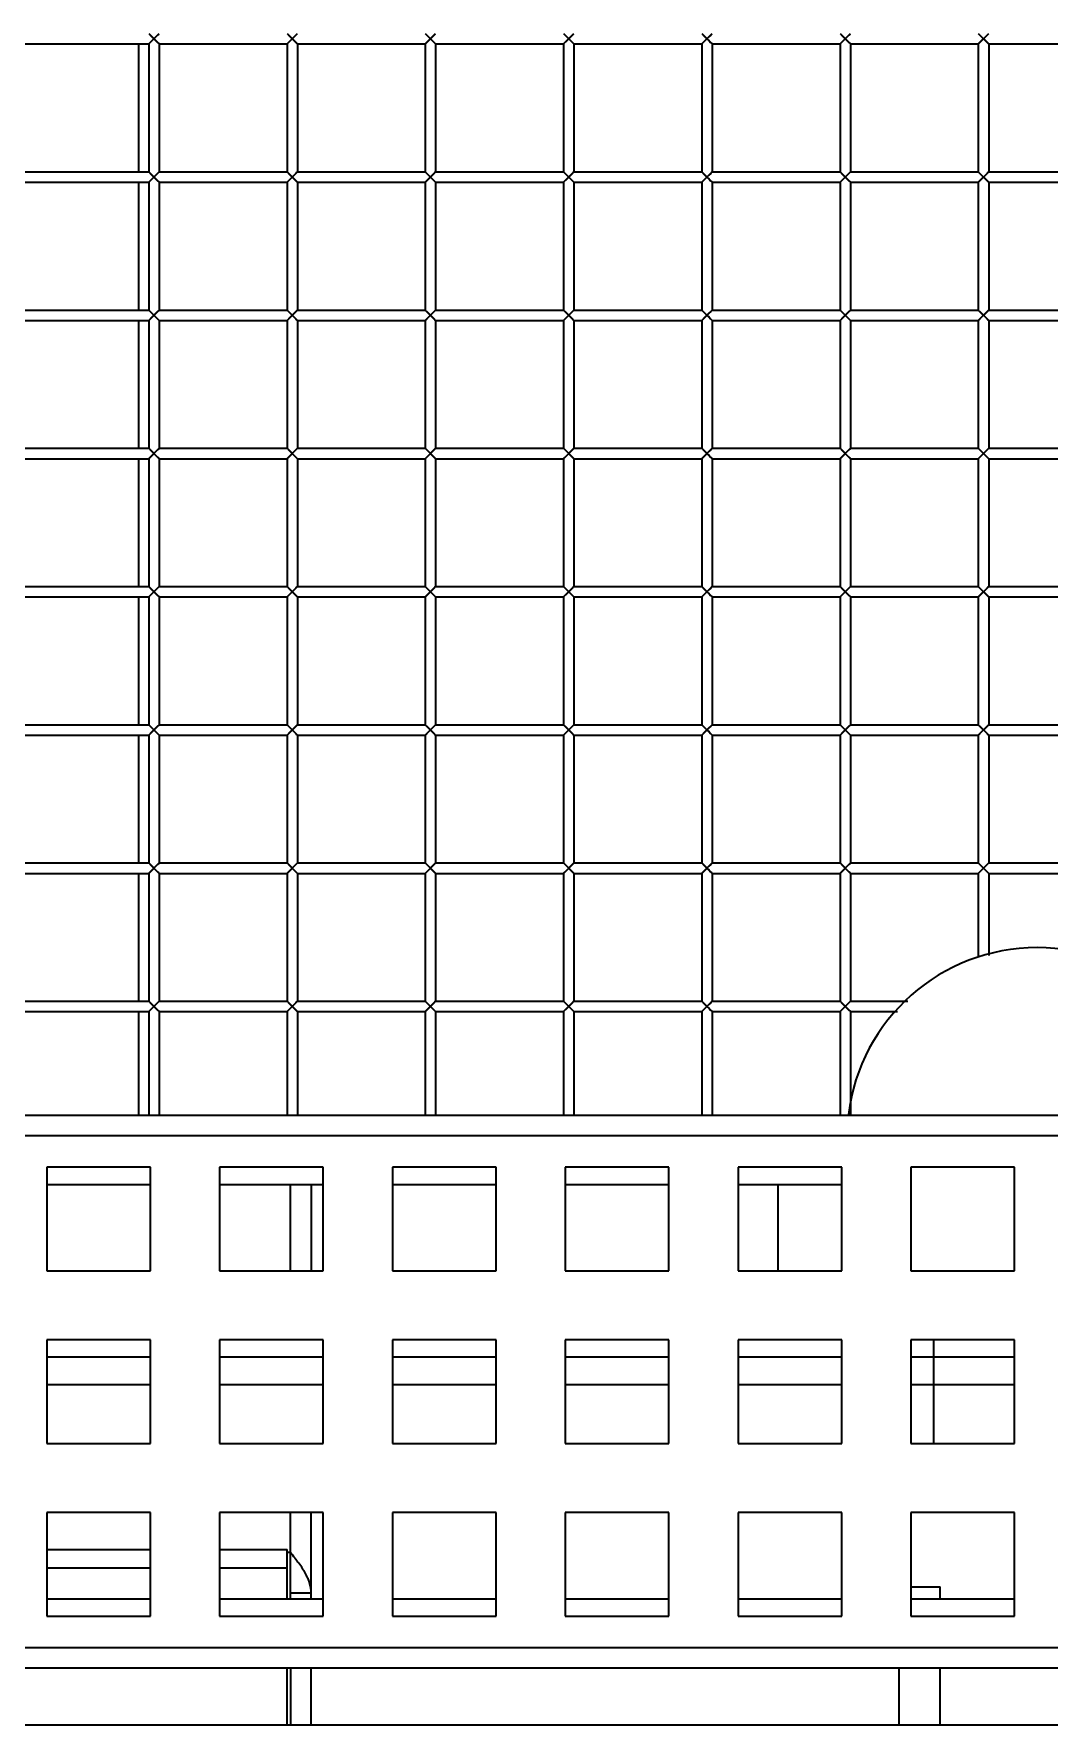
# Model space of a CAD drawing. Header units: millimetres. Extents: x 32496 to 166256, y 3504 to 23939.
# Drawn here: x 45872.4 to 46166.1, y 15283.3 to 15772.8 of the extents above; entities that cross this region are included whole.
import ezdxf

# ---------------------------------------------------------------- set-up
doc = ezdxf.new("R2010")
doc.units = ezdxf.units.MM
doc.layers.get('0').update_dxf_attribs({"lineweight": 35})

msp = doc.modelspace()

# ---------------------------------------------------------------- linework, layer by layer
at = {"linetype": 'Continuous'}
for p, q in [((45868.64, 15769.849), (45905.64, 15769.849)), ((45902.64, 15769.849), (45902.64, 15732.849)), ((45905.64, 15772.849), (45908.64, 15769.849)), ((45905.64, 15769.849), (45908.64, 15772.849)), ((45905.64, 15769.849), (45905.64, 15732.849)), ((45905.756, 15769.965), (45906.55, 15770.759)), ((45906.55, 15770.759), (45907.14, 15771.349)), ((45908.64, 15769.849), (45945.64, 15769.849)), ((45908.64, 15769.849), (45908.64, 15732.849)), ((45945.64, 15772.849), (45948.64, 15769.849)), ((45945.64, 15769.849), (45948.64, 15772.849)), ((45945.64, 15769.849), (45945.64, 15732.849)), ((45945.756, 15769.965), (45946.55, 15770.759)), ((45946.55, 15770.759), (45947.14, 15771.349)), ((45948.64, 15769.849), (45985.64, 15769.849)), ((45948.64, 15769.849), (45948.64, 15732.849)), ((45985.64, 15772.849), (45988.64, 15769.849)), ((45985.64, 15769.849), (45988.64, 15772.849)), ((45985.64, 15769.849), (45985.64, 15732.849)), ((45985.756, 15769.965), (45986.55, 15770.759)), ((45986.55, 15770.759), (45987.14, 15771.349)), ((45988.64, 15769.849), (46025.64, 15769.849)), ((45988.64, 15769.849), (45988.64, 15732.849)), ((46025.64, 15772.849), (46028.64, 15769.849)), ((46025.64, 15769.849), (46028.64, 15772.849)), ((46025.64, 15769.849), (46025.64, 15732.849)), ((46025.756, 15769.965), (46026.55, 15770.759)), ((46026.55, 15770.759), (46027.14, 15771.349)), ((46028.64, 15769.849), (46065.64, 15769.849)), ((46028.64, 15769.849), (46028.64, 15732.849)), ((46065.64, 15772.849), (46068.64, 15769.849)), ((46065.64, 15769.849), (46068.64, 15772.849)), ((46065.64, 15769.849), (46065.64, 15732.849)), ((46065.756, 15769.965), (46066.55, 15770.759)), ((46066.55, 15770.759), (46067.14, 15771.349)), ((46068.64, 15769.849), (46105.64, 15769.849)), ((46068.64, 15769.849), (46068.64, 15732.849)), ((46105.64, 15772.849), (46108.64, 15769.849)), ((46105.64, 15769.849), (46108.64, 15772.849)), ((46105.64, 15769.849), (46105.64, 15732.849)), ((46105.756, 15769.965), (46106.55, 15770.759)), ((46106.55, 15770.759), (46107.14, 15771.349)), ((46108.64, 15769.849), (46145.64, 15769.849)), ((46108.64, 15769.849), (46108.64, 15732.849)), ((46145.64, 15772.849), (46148.64, 15769.849)), ((46145.64, 15769.849), (46148.64, 15772.849)), ((46145.64, 15769.849), (46145.64, 15732.849)), ((46145.756, 15769.965), (46146.55, 15770.759)), ((46146.55, 15770.759), (46147.14, 15771.349)), ((46148.64, 15769.849), (46185.64, 15769.849)), ((46148.64, 15769.849), (46148.64, 15732.849)), ((45868.64, 15732.849), (45905.64, 15732.849)), ((45905.64, 15732.849), (45908.64, 15729.849)), ((45905.64, 15729.849), (45908.64, 15732.849)), ((45905.756, 15729.965), (45906.55, 15730.759)), ((45906.55, 15730.759), (45907.14, 15731.349)), ((45908.64, 15732.849), (45945.64, 15732.849)), ((45945.64, 15732.849), (45948.64, 15729.849)), ((45945.64, 15729.849), (45948.64, 15732.849)), ((45945.756, 15729.965), (45946.55, 15730.759)), ((45946.55, 15730.759), (45947.14, 15731.349)), ((45948.64, 15732.849), (45985.64, 15732.849)), ((45985.64, 15732.849), (45988.64, 15729.849)), ((45985.64, 15729.849), (45988.64, 15732.849)), ((45985.756, 15729.965), (45986.55, 15730.759)), ((45986.55, 15730.759), (45987.14, 15731.349)), ((45988.64, 15732.849), (46025.64, 15732.849)), ((46025.64, 15732.849), (46028.64, 15729.849)), ((46025.64, 15729.849), (46028.64, 15732.849)), ((46025.756, 15729.965), (46026.55, 15730.759)), ((46026.55, 15730.759), (46027.14, 15731.349)), ((46028.64, 15732.849), (46065.64, 15732.849)), ((46065.64, 15732.849), (46068.64, 15729.849)), ((46065.64, 15729.849), (46068.64, 15732.849)), ((46065.756, 15729.965), (46066.55, 15730.759)), ((46066.55, 15730.759), (46067.14, 15731.349)), ((46068.64, 15732.849), (46105.64, 15732.849)), ((46105.64, 15732.849), (46108.64, 15729.849)), ((46105.64, 15729.849), (46108.64, 15732.849)), ((46105.756, 15729.965), (46106.55, 15730.759)), ((46106.55, 15730.759), (46107.14, 15731.349)), ((46108.64, 15732.849), (46145.64, 15732.849)), ((46145.64, 15732.849), (46148.64, 15729.849)), ((46145.64, 15729.849), (46148.64, 15732.849)), ((46145.756, 15729.965), (46146.55, 15730.759)), ((46146.55, 15730.759), (46147.14, 15731.349)), ((46148.64, 15732.849), (46185.64, 15732.849)), ((45868.64, 15729.849), (45905.64, 15729.849)), ((45902.64, 15729.849), (45902.64, 15692.849)), ((45905.64, 15729.849), (45905.64, 15692.849)), ((45908.64, 15729.849), (45945.64, 15729.849)), ((45908.64, 15729.849), (45908.64, 15692.849)), ((45945.64, 15729.849), (45945.64, 15692.849)), ((45948.64, 15729.849), (45985.64, 15729.849)), ((45948.64, 15729.849), (45948.64, 15692.849)), ((45985.64, 15729.849), (45985.64, 15692.849)), ((45988.64, 15729.849), (46025.64, 15729.849)), ((45988.64, 15729.849), (45988.64, 15692.849)), ((46025.64, 15729.849), (46025.64, 15692.849)), ((46028.64, 15729.849), (46065.64, 15729.849)), ((46028.64, 15729.849), (46028.64, 15692.849)), ((46065.64, 15729.849), (46065.64, 15692.849)), ((46068.64, 15729.849), (46105.64, 15729.849)), ((46068.64, 15729.849), (46068.64, 15692.849)), ((46105.64, 15729.849), (46105.64, 15692.849)), ((46108.64, 15729.849), (46145.64, 15729.849)), ((46108.64, 15729.849), (46108.64, 15692.849)), ((46145.64, 15729.849), (46145.64, 15692.849)), ((46148.64, 15729.849), (46185.64, 15729.849)), ((46148.64, 15729.849), (46148.64, 15692.849)), ((45868.64, 15692.849), (45905.64, 15692.849)), ((45905.64, 15692.849), (45908.64, 15689.849)), ((45905.64, 15689.849), (45908.64, 15692.849)), ((45908.64, 15692.849), (45945.64, 15692.849)), ((45945.64, 15692.849), (45948.64, 15689.849)), ((45945.64, 15689.849), (45948.64, 15692.849)), ((45948.64, 15692.849), (45985.64, 15692.849)), ((45985.64, 15692.849), (45988.64, 15689.849)), ((45985.64, 15689.849), (45988.64, 15692.849)), ((45988.64, 15692.849), (46025.64, 15692.849)), ((46025.64, 15692.849), (46028.64, 15689.849)), ((46025.64, 15689.849), (46028.64, 15692.849)), ((46028.64, 15692.849), (46065.64, 15692.849)), ((46065.64, 15692.849), (46068.64, 15689.849)), ((46065.64, 15689.849), (46068.64, 15692.849)), ((46068.64, 15692.849), (46105.64, 15692.849)), ((46105.64, 15692.849), (46108.64, 15689.849)), ((46105.64, 15689.849), (46108.64, 15692.849)), ((46108.64, 15692.849), (46145.64, 15692.849)), ((46145.64, 15692.849), (46148.64, 15689.849)), ((46145.64, 15689.849), (46148.64, 15692.849)), ((46148.64, 15692.849), (46185.64, 15692.849)), ((45868.64, 15689.849), (45905.64, 15689.849)), ((45902.64, 15689.849), (45902.64, 15652.849)), ((45905.64, 15689.849), (45905.64, 15652.849)), ((45905.756, 15689.965), (45906.55, 15690.759)), ((45906.55, 15690.759), (45907.14, 15691.349)), ((45908.64, 15689.849), (45945.64, 15689.849)), ((45908.64, 15689.849), (45908.64, 15652.849)), ((45945.64, 15689.849), (45945.64, 15652.849)), ((45945.756, 15689.965), (45946.55, 15690.759)), ((45946.55, 15690.759), (45947.14, 15691.349)), ((45948.64, 15689.849), (45985.64, 15689.849)), ((45948.64, 15689.849), (45948.64, 15652.849)), ((45985.64, 15689.849), (45985.64, 15652.849)), ((45985.756, 15689.965), (45986.55, 15690.759)), ((45986.55, 15690.759), (45987.14, 15691.349)), ((45988.64, 15689.849), (46025.64, 15689.849)), ((45988.64, 15689.849), (45988.64, 15652.849)), ((46025.64, 15689.849), (46025.64, 15652.849)), ((46025.756, 15689.965), (46026.55, 15690.759)), ((46026.55, 15690.759), (46027.14, 15691.349)), ((46028.64, 15689.849), (46065.64, 15689.849)), ((46028.64, 15689.849), (46028.64, 15652.849)), ((46065.64, 15689.849), (46065.64, 15652.849)), ((46065.756, 15689.965), (46066.55, 15690.759)), ((46066.55, 15690.759), (46067.14, 15691.349)), ((46068.64, 15689.849), (46105.64, 15689.849)), ((46068.64, 15689.849), (46068.64, 15652.849)), ((46105.64, 15689.849), (46105.64, 15652.849)), ((46105.756, 15689.965), (46106.55, 15690.759)), ((46106.55, 15690.759), (46107.14, 15691.349)), ((46108.64, 15689.849), (46145.64, 15689.849)), ((46108.64, 15689.849), (46108.64, 15652.849)), ((46145.64, 15689.849), (46145.64, 15652.849)), ((46145.756, 15689.965), (46146.55, 15690.759)), ((46146.55, 15690.759), (46147.14, 15691.349)), ((46148.64, 15689.849), (46185.64, 15689.849)), ((46148.64, 15689.849), (46148.64, 15652.849)), ((45868.64, 15652.849), (45905.64, 15652.849)), ((45905.64, 15652.849), (45908.64, 15649.849)), ((45905.64, 15649.849), (45908.64, 15652.849)), ((45908.64, 15652.849), (45945.64, 15652.849)), ((45945.64, 15652.849), (45948.64, 15649.849)), ((45945.64, 15649.849), (45948.64, 15652.849)), ((45948.64, 15652.849), (45985.64, 15652.849)), ((45985.64, 15652.849), (45988.64, 15649.849)), ((45985.64, 15649.849), (45988.64, 15652.849)), ((45988.64, 15652.849), (46025.64, 15652.849)), ((46025.64, 15652.849), (46028.64, 15649.849)), ((46025.64, 15649.849), (46028.64, 15652.849)), ((46028.64, 15652.849), (46065.64, 15652.849)), ((46065.64, 15652.849), (46068.64, 15649.849)), ((46065.64, 15649.849), (46068.64, 15652.849)), ((46068.64, 15652.849), (46105.64, 15652.849)), ((46105.64, 15652.849), (46108.64, 15649.849)), ((46105.64, 15649.849), (46108.64, 15652.849)), ((46108.64, 15652.849), (46145.64, 15652.849)), ((46145.64, 15652.849), (46148.64, 15649.849)), ((46145.64, 15649.849), (46148.64, 15652.849)), ((46148.64, 15652.849), (46185.64, 15652.849)), ((45868.64, 15649.849), (45905.64, 15649.849)), ((45902.64, 15649.849), (45902.64, 15612.849)), ((45905.64, 15649.849), (45905.64, 15612.849)), ((45905.756, 15649.965), (45906.55, 15650.759)), ((45906.55, 15650.759), (45907.14, 15651.349)), ((45908.64, 15649.849), (45945.64, 15649.849)), ((45908.64, 15649.849), (45908.64, 15612.849)), ((45945.64, 15649.849), (45945.64, 15612.849)), ((45945.756, 15649.965), (45946.55, 15650.759)), ((45946.55, 15650.759), (45947.14, 15651.349)), ((45948.64, 15649.849), (45985.64, 15649.849)), ((45948.64, 15649.849), (45948.64, 15612.849)), ((45985.64, 15649.849), (45985.64, 15612.849)), ((45985.756, 15649.965), (45986.55, 15650.759)), ((45986.55, 15650.759), (45987.14, 15651.349)), ((45988.64, 15649.849), (46025.64, 15649.849)), ((45988.64, 15649.849), (45988.64, 15612.849)), ((46025.64, 15649.849), (46025.64, 15612.849)), ((46025.756, 15649.965), (46026.55, 15650.759)), ((46026.55, 15650.759), (46027.14, 15651.349)), ((46028.64, 15649.849), (46065.64, 15649.849)), ((46028.64, 15649.849), (46028.64, 15612.849)), ((46065.64, 15649.849), (46065.64, 15612.849)), ((46065.756, 15649.965), (46066.55, 15650.759)), ((46066.55, 15650.759), (46067.14, 15651.349)), ((46068.64, 15649.849), (46105.64, 15649.849)), ((46068.64, 15649.849), (46068.64, 15612.849)), ((46105.64, 15649.849), (46105.64, 15612.849)), ((46105.756, 15649.965), (46106.55, 15650.759)), ((46106.55, 15650.759), (46107.14, 15651.349)), ((46108.64, 15649.849), (46145.64, 15649.849)), ((46108.64, 15649.849), (46108.64, 15612.849)), ((46145.64, 15649.849), (46145.64, 15612.849)), ((46145.756, 15649.965), (46146.55, 15650.759)), ((46146.55, 15650.759), (46147.14, 15651.349)), ((46148.64, 15649.849), (46185.64, 15649.849)), ((46148.64, 15649.849), (46148.64, 15612.849)), ((45868.64, 15612.849), (45905.64, 15612.849)), ((45868.64, 15609.849), (45905.64, 15609.849)), ((45902.64, 15609.849), (45902.64, 15572.849)), ((45905.64, 15612.849), (45908.64, 15609.849)), ((45905.64, 15609.849), (45908.64, 15612.849)), ((45905.64, 15609.849), (45905.64, 15572.849)), ((45905.756, 15609.965), (45906.55, 15610.759)), ((45906.55, 15610.759), (45907.14, 15611.349)), ((45908.64, 15612.849), (45945.64, 15612.849)), ((45908.64, 15609.849), (45945.64, 15609.849)), ((45908.64, 15609.849), (45908.64, 15572.849)), ((45945.64, 15612.849), (45948.64, 15609.849)), ((45945.64, 15609.849), (45948.64, 15612.849)), ((45945.64, 15609.849), (45945.64, 15572.849)), ((45945.756, 15609.965), (45946.55, 15610.759)), ((45946.55, 15610.759), (45947.14, 15611.349)), ((45948.64, 15612.849), (45985.64, 15612.849)), ((45948.64, 15609.849), (45985.64, 15609.849)), ((45948.64, 15609.849), (45948.64, 15572.849)), ((45985.64, 15612.849), (45988.64, 15609.849)), ((45985.64, 15609.849), (45988.64, 15612.849)), ((45985.64, 15609.849), (45985.64, 15572.849)), ((45985.756, 15609.965), (45986.55, 15610.759)), ((45986.55, 15610.759), (45987.14, 15611.349)), ((45988.64, 15612.849), (46025.64, 15612.849)), ((45988.64, 15609.849), (46025.64, 15609.849)), ((45988.64, 15609.849), (45988.64, 15572.849)), ((46025.64, 15612.849), (46028.64, 15609.849)), ((46025.64, 15609.849), (46028.64, 15612.849)), ((46025.64, 15609.849), (46025.64, 15572.849)), ((46025.756, 15609.965), (46026.55, 15610.759)), ((46026.55, 15610.759), (46027.14, 15611.349)), ((46028.64, 15612.849), (46065.64, 15612.849)), ((46028.64, 15609.849), (46065.64, 15609.849)), ((46028.64, 15609.849), (46028.64, 15572.849)), ((46065.64, 15612.849), (46068.64, 15609.849)), ((46065.64, 15609.849), (46068.64, 15612.849)), ((46065.64, 15609.849), (46065.64, 15572.849)), ((46065.756, 15609.965), (46066.55, 15610.759)), ((46066.55, 15610.759), (46067.14, 15611.349)), ((46068.64, 15612.849), (46105.64, 15612.849)), ((46068.64, 15609.849), (46105.64, 15609.849)), ((46068.64, 15609.849), (46068.64, 15572.849)), ((46105.64, 15612.849), (46108.64, 15609.849)), ((46105.64, 15609.849), (46108.64, 15612.849)), ((46105.64, 15609.849), (46105.64, 15572.849)), ((46105.756, 15609.965), (46106.55, 15610.759)), ((46106.55, 15610.759), (46107.14, 15611.349)), ((46108.64, 15612.849), (46145.64, 15612.849)), ((46108.64, 15609.849), (46145.64, 15609.849)), ((46108.64, 15609.849), (46108.64, 15572.849)), ((46145.64, 15612.849), (46148.64, 15609.849)), ((46145.64, 15609.849), (46148.64, 15612.849)), ((46145.64, 15609.849), (46145.64, 15572.849)), ((46145.756, 15609.965), (46146.55, 15610.759)), ((46146.55, 15610.759), (46147.14, 15611.349)), ((46148.64, 15612.849), (46185.64, 15612.849)), ((46148.64, 15609.849), (46185.64, 15609.849)), ((46148.64, 15609.849), (46148.64, 15572.849)), ((45868.64, 15572.849), (45905.64, 15572.849)), ((45868.64, 15569.849), (45905.64, 15569.849)), ((45902.64, 15569.849), (45902.64, 15532.849)), ((45905.64, 15572.849), (45908.64, 15569.849)), ((45905.64, 15569.849), (45908.64, 15572.849)), ((45905.64, 15569.849), (45905.64, 15532.849)), ((45905.756, 15569.965), (45906.55, 15570.759)), ((45906.55, 15570.759), (45907.14, 15571.349)), ((45908.64, 15572.849), (45945.64, 15572.849)), ((45908.64, 15569.849), (45945.64, 15569.849)), ((45908.64, 15569.849), (45908.64, 15532.849)), ((45945.64, 15572.849), (45948.64, 15569.849)), ((45945.64, 15569.849), (45948.64, 15572.849)), ((45945.64, 15569.849), (45945.64, 15532.849)), ((45945.756, 15569.965), (45946.55, 15570.759)), ((45946.55, 15570.759), (45947.14, 15571.349)), ((45948.64, 15572.849), (45985.64, 15572.849)), ((45948.64, 15569.849), (45985.64, 15569.849)), ((45948.64, 15569.849), (45948.64, 15532.849)), ((45985.64, 15572.849), (45988.64, 15569.849)), ((45985.64, 15569.849), (45988.64, 15572.849)), ((45985.64, 15569.849), (45985.64, 15532.849)), ((45985.756, 15569.965), (45986.55, 15570.759)), ((45986.55, 15570.759), (45987.14, 15571.349)), ((45988.64, 15572.849), (46025.64, 15572.849)), ((45988.64, 15569.849), (46025.64, 15569.849)), ((45988.64, 15569.849), (45988.64, 15532.849)), ((46025.64, 15572.849), (46028.64, 15569.849)), ((46025.64, 15569.849), (46028.64, 15572.849)), ((46025.64, 15569.849), (46025.64, 15532.849)), ((46025.756, 15569.965), (46026.55, 15570.759)), ((46026.55, 15570.759), (46027.14, 15571.349)), ((46028.64, 15572.849), (46065.64, 15572.849)), ((46028.64, 15569.849), (46065.64, 15569.849)), ((46028.64, 15569.849), (46028.64, 15532.849)), ((46065.64, 15572.849), (46068.64, 15569.849)), ((46065.64, 15569.849), (46068.64, 15572.849)), ((46065.64, 15569.849), (46065.64, 15532.849)), ((46065.756, 15569.965), (46066.55, 15570.759)), ((46066.55, 15570.759), (46067.14, 15571.349)), ((46068.64, 15572.849), (46105.64, 15572.849)), ((46068.64, 15569.849), (46105.64, 15569.849)), ((46068.64, 15569.849), (46068.64, 15532.849)), ((46105.64, 15572.849), (46108.64, 15569.849)), ((46105.64, 15569.849), (46108.64, 15572.849)), ((46105.64, 15569.849), (46105.64, 15532.849)), ((46105.756, 15569.965), (46106.55, 15570.759)), ((46106.55, 15570.759), (46107.14, 15571.349)), ((46108.64, 15572.849), (46145.64, 15572.849)), ((46108.64, 15569.849), (46145.64, 15569.849)), ((46108.64, 15569.849), (46108.64, 15532.849)), ((46145.64, 15572.849), (46148.64, 15569.849)), ((46145.64, 15569.849), (46148.64, 15572.849)), ((46145.64, 15569.849), (46145.64, 15532.849)), ((46145.756, 15569.965), (46146.55, 15570.759)), ((46146.55, 15570.759), (46147.14, 15571.349)), ((46148.64, 15572.849), (46185.64, 15572.849)), ((46148.64, 15569.849), (46185.64, 15569.849)), ((46148.64, 15569.849), (46148.64, 15532.849)), ((45868.64, 15532.849), (45905.64, 15532.849)), ((45905.64, 15532.849), (45908.64, 15529.849)), ((45905.64, 15529.849), (45908.64, 15532.849)), ((45905.756, 15529.965), (45906.55, 15530.759)), ((45906.55, 15530.759), (45907.14, 15531.349)), ((45908.64, 15532.849), (45945.64, 15532.849)), ((45945.64, 15532.849), (45948.64, 15529.849)), ((45945.64, 15529.849), (45948.64, 15532.849)), ((45945.756, 15529.965), (45946.55, 15530.759)), ((45946.55, 15530.759), (45947.14, 15531.349)), ((45948.64, 15532.849), (45985.64, 15532.849)), ((45985.64, 15532.849), (45988.64, 15529.849)), ((45985.64, 15529.849), (45988.64, 15532.849)), ((45985.756, 15529.965), (45986.55, 15530.759)), ((45986.55, 15530.759), (45987.14, 15531.349)), ((45988.64, 15532.849), (46025.64, 15532.849)), ((46025.64, 15532.849), (46028.64, 15529.849)), ((46025.64, 15529.849), (46028.64, 15532.849)), ((46025.756, 15529.965), (46026.55, 15530.759)), ((46026.55, 15530.759), (46027.14, 15531.349)), ((46028.64, 15532.849), (46065.64, 15532.849)), ((46065.64, 15532.849), (46068.64, 15529.849)), ((46065.64, 15529.849), (46068.64, 15532.849)), ((46065.756, 15529.965), (46066.55, 15530.759)), ((46066.55, 15530.759), (46067.14, 15531.349)), ((46068.64, 15532.849), (46105.64, 15532.849)), ((46105.64, 15532.849), (46108.64, 15529.849)), ((46105.64, 15529.849), (46108.64, 15532.849)), ((46105.756, 15529.965), (46106.55, 15530.759)), ((46106.55, 15530.759), (46107.14, 15531.349)), ((46108.64, 15532.849), (46145.64, 15532.849)), ((46145.64, 15532.849), (46148.64, 15529.849)), ((46145.64, 15529.849), (46148.64, 15532.849)), ((46145.756, 15529.965), (46146.55, 15530.759)), ((46146.55, 15530.759), (46147.14, 15531.349)), ((46148.64, 15532.849), (46185.64, 15532.849)), ((45868.64, 15529.849), (45905.64, 15529.849)), ((45902.64, 15529.849), (45902.64, 15492.849)), ((45905.64, 15529.849), (45905.64, 15492.849)), ((45908.64, 15529.849), (45945.64, 15529.849)), ((45908.64, 15529.849), (45908.64, 15492.849)), ((45945.64, 15529.849), (45945.64, 15492.849)), ((45948.64, 15529.849), (45985.64, 15529.849)), ((45948.64, 15529.849), (45948.64, 15492.849)), ((45985.64, 15529.849), (45985.64, 15492.849)), ((45988.64, 15529.849), (46025.64, 15529.849)), ((45988.64, 15529.849), (45988.64, 15492.849)), ((46025.64, 15529.849), (46025.64, 15492.849)), ((46028.64, 15529.849), (46065.64, 15529.849)), ((46028.64, 15529.849), (46028.64, 15492.849)), ((46065.64, 15529.849), (46065.64, 15492.849)), ((46068.64, 15529.849), (46105.64, 15529.849)), ((46068.64, 15529.849), (46068.64, 15492.849)), ((46105.64, 15529.849), (46105.64, 15492.849)), ((46108.64, 15529.849), (46145.64, 15529.849)), ((46108.64, 15529.849), (46108.64, 15492.849)), ((46145.64, 15529.849), (46145.64, 15505.599)), ((46148.64, 15529.849), (46185.64, 15529.849)), ((46148.64, 15529.849), (46148.64, 15506.095)), ((45868.64, 15492.849), (45905.64, 15492.849)), ((45905.64, 15492.849), (45908.64, 15489.849)), ((45905.64, 15489.849), (45908.64, 15492.849)), ((45906.55, 15490.759), (45907.14, 15491.349)), ((45908.64, 15492.849), (45945.64, 15492.849)), ((45945.64, 15492.849), (45948.64, 15489.849)), ((45945.64, 15489.849), (45948.64, 15492.849)), ((45946.55, 15490.759), (45947.14, 15491.349)), ((45948.64, 15492.849), (45985.64, 15492.849)), ((45985.64, 15492.849), (45988.64, 15489.849)), ((45985.64, 15489.849), (45988.64, 15492.849)), ((45986.55, 15490.759), (45987.14, 15491.349)), ((45988.64, 15492.849), (46025.64, 15492.849)), ((46025.64, 15492.849), (46028.64, 15489.849)), ((46025.64, 15489.849), (46028.64, 15492.849)), ((46026.55, 15490.759), (46027.14, 15491.349)), ((46028.64, 15492.849), (46065.64, 15492.849)), ((46065.64, 15492.849), (46068.64, 15489.849)), ((46065.64, 15489.849), (46068.64, 15492.849)), ((46066.55, 15490.759), (46067.14, 15491.349)), ((46068.64, 15492.849), (46105.64, 15492.849)), ((46105.64, 15492.849), (46108.64, 15489.849)), ((46105.64, 15489.849), (46108.64, 15492.849)), ((46106.55, 15490.759), (46107.14, 15491.349)), ((46108.64, 15492.849), (46125.286, 15492.849)), ((45868.64, 15489.849), (45905.64, 15489.849)), ((45902.64, 15489.849), (45902.64, 15459.849)), ((45905.64, 15489.849), (45905.64, 15459.849)), ((45905.756, 15489.965), (45906.55, 15490.759)), ((45908.64, 15489.849), (45945.64, 15489.849)), ((45908.64, 15489.849), (45908.64, 15459.849)), ((45945.64, 15489.849), (45945.64, 15459.849)), ((45945.756, 15489.965), (45946.55, 15490.759)), ((45948.64, 15489.849), (45985.64, 15489.849)), ((45948.64, 15489.849), (45948.64, 15459.849)), ((45985.64, 15489.849), (45985.64, 15459.849)), ((45985.756, 15489.965), (45986.55, 15490.759)), ((45988.64, 15489.849), (46025.64, 15489.849)), ((45988.64, 15489.849), (45988.64, 15459.849)), ((46025.64, 15489.849), (46025.64, 15459.849)), ((46025.756, 15489.965), (46026.55, 15490.759)), ((46028.64, 15489.849), (46065.64, 15489.849)), ((46028.64, 15489.849), (46028.64, 15459.849)), ((46065.64, 15489.849), (46065.64, 15459.849)), ((46065.756, 15489.965), (46066.55, 15490.759)), ((46068.64, 15489.849), (46105.64, 15489.849)), ((46068.64, 15489.849), (46068.64, 15459.849)), ((46105.64, 15489.849), (46105.64, 15459.849)), ((46105.756, 15489.965), (46106.55, 15490.759)), ((46108.64, 15489.849), (46122.291, 15489.849)), ((46108.64, 15489.849), (46108.64, 15459.849)), ((45744.64, 15459.849), (46370.64, 15459.849)), ((46370.64, 15453.849), (45744.64, 15453.849)), ((45906.14, 15444.849), (45876.14, 15444.849)), ((45876.14, 15444.849), (45876.14, 15414.849)), ((45906.14, 15414.849), (45906.14, 15444.849)), ((45956.14, 15444.849), (45926.14, 15444.849)), ((45926.14, 15444.849), (45926.14, 15414.849)), ((45956.14, 15414.849), (45956.14, 15444.849)), ((46006.14, 15444.849), (45976.14, 15444.849)), ((45976.14, 15444.849), (45976.14, 15414.849)), ((46006.14, 15414.849), (46006.14, 15444.849)), ((46056.14, 15444.849), (46026.14, 15444.849)), ((46026.14, 15444.849), (46026.14, 15414.849)), ((46056.14, 15414.849), (46056.14, 15444.849)), ((46106.14, 15444.849), (46076.14, 15444.849)), ((46076.14, 15444.849), (46076.14, 15414.849)), ((46106.14, 15414.849), (46106.14, 15444.849)), ((46156.14, 15444.849), (46126.14, 15444.849)), ((46126.14, 15444.849), (46126.14, 15414.849)), ((46156.14, 15414.849), (46156.14, 15444.849)), ((45876.14, 15439.849), (45906.14, 15439.849)), ((45926.14, 15439.849), (45956.14, 15439.849)), ((45946.64, 15414.849), (45946.64, 15439.849)), ((45952.64, 15439.849), (45952.64, 15414.849)), ((45976.14, 15439.849), (46006.14, 15439.849)), ((46026.14, 15439.849), (46056.14, 15439.849)), ((46076.14, 15439.849), (46106.14, 15439.849)), ((46087.64, 15439.849), (46087.64, 15414.849)), ((45876.14, 15414.849), (45906.14, 15414.849)), ((45926.14, 15414.849), (45956.14, 15414.849)), ((45976.14, 15414.849), (46006.14, 15414.849)), ((46026.14, 15414.849), (46056.14, 15414.849)), ((46076.14, 15414.849), (46106.14, 15414.849)), ((46126.14, 15414.849), (46156.14, 15414.849)), ((45906.14, 15394.849), (45876.14, 15394.849)), ((45876.14, 15394.849), (45876.14, 15364.849)), ((45906.14, 15364.849), (45906.14, 15394.849)), ((45956.14, 15394.849), (45926.14, 15394.849)), ((45926.14, 15394.849), (45926.14, 15364.849)), ((45956.14, 15364.849), (45956.14, 15394.849)), ((46006.14, 15394.849), (45976.14, 15394.849)), ((45976.14, 15394.849), (45976.14, 15364.849)), ((46006.14, 15364.849), (46006.14, 15394.849)), ((46056.14, 15394.849), (46026.14, 15394.849)), ((46026.14, 15394.849), (46026.14, 15364.849)), ((46056.14, 15364.849), (46056.14, 15394.849)), ((46106.14, 15394.849), (46076.14, 15394.849)), ((46076.14, 15394.849), (46076.14, 15364.849)), ((46106.14, 15364.849), (46106.14, 15394.849)), ((46156.14, 15394.849), (46126.14, 15394.849)), ((46126.14, 15394.849), (46126.14, 15364.849)), ((46132.64, 15394.849), (46132.64, 15364.849)), ((46156.14, 15364.849), (46156.14, 15394.849)), ((45906.14, 15389.849), (45876.14, 15389.849)), ((45956.14, 15389.849), (45926.14, 15389.849)), ((46006.14, 15389.849), (45976.14, 15389.849)), ((46056.14, 15389.849), (46026.14, 15389.849)), ((46106.14, 15389.849), (46076.14, 15389.849)), ((46156.14, 15389.849), (46126.14, 15389.849)), ((45906.14, 15381.849), (45876.14, 15381.849)), ((45956.14, 15381.849), (45926.14, 15381.849)), ((46006.14, 15381.849), (45976.14, 15381.849)), ((46056.14, 15381.849), (46026.14, 15381.849)), ((46106.14, 15381.849), (46076.14, 15381.849)), ((46156.14, 15381.849), (46126.14, 15381.849)), ((45876.14, 15364.849), (45906.14, 15364.849)), ((45926.14, 15364.849), (45956.14, 15364.849)), ((45976.14, 15364.849), (46006.14, 15364.849)), ((46026.14, 15364.849), (46056.14, 15364.849)), ((46076.14, 15364.849), (46106.14, 15364.849)), ((46126.14, 15364.849), (46156.14, 15364.849)), ((45906.14, 15344.849), (45876.14, 15344.849)), ((45876.14, 15344.849), (45876.14, 15314.849)), ((45906.14, 15314.849), (45906.14, 15344.849)), ((45956.14, 15344.849), (45926.14, 15344.849)), ((45926.14, 15344.849), (45926.14, 15314.849)), ((45946.64, 15333.349), (45946.64, 15344.849)), ((45952.64, 15319.849), (45952.64, 15344.849)), ((45956.14, 15314.849), (45956.14, 15344.849)), ((46006.14, 15344.849), (45976.14, 15344.849)), ((45976.14, 15344.849), (45976.14, 15314.849)), ((46006.14, 15314.849), (46006.14, 15344.849)), ((46056.14, 15344.849), (46026.14, 15344.849)), ((46026.14, 15344.849), (46026.14, 15314.849)), ((46056.14, 15314.849), (46056.14, 15344.849)), ((46106.14, 15344.849), (46076.14, 15344.849)), ((46076.14, 15344.849), (46076.14, 15314.849)), ((46106.14, 15314.849), (46106.14, 15344.849)), ((46156.14, 15344.849), (46126.14, 15344.849)), ((46126.14, 15344.849), (46126.14, 15314.849)), ((46156.14, 15314.849), (46156.14, 15344.849)), ((45876.14, 15334.224), (45906.14, 15334.224)), ((45926.14, 15334.224), (45945.64, 15334.224)), ((45945.64, 15319.849), (45945.64, 15334.224)), ((45946.64, 15333.349), (45945.64, 15333.349)), ((45946.64, 15319.849), (45946.64, 15333.349)), ((45906.14, 15328.786), (45876.14, 15328.786)), ((45945.64, 15328.786), (45926.14, 15328.786)), ((45906.14, 15319.849), (45876.14, 15319.849)), ((45956.14, 15319.849), (45926.14, 15319.849)), ((45952.64, 15321.546), (45946.64, 15321.546)), ((46006.14, 15319.849), (45976.14, 15319.849)), ((46056.14, 15319.849), (46026.14, 15319.849)), ((46106.14, 15319.849), (46076.14, 15319.849)), ((46126.14, 15323.349), (46134.64, 15323.349)), ((46156.14, 15319.849), (46126.14, 15319.849)), ((46134.64, 15319.849), (46134.64, 15323.349)), ((45876.14, 15314.849), (45906.14, 15314.849)), ((45926.14, 15314.849), (45956.14, 15314.849)), ((45976.14, 15314.849), (46006.14, 15314.849)), ((46026.14, 15314.849), (46056.14, 15314.849)), ((46076.14, 15314.849), (46106.14, 15314.849)), ((46126.14, 15314.849), (46156.14, 15314.849)), ((45744.64, 15305.849), (46365.64, 15305.849)), ((46370.64, 15299.849), (45744.64, 15299.849)), ((45945.64, 15283.349), (45945.64, 15299.849)), ((45946.64, 15299.849), (45946.64, 15283.349)), ((45952.64, 15283.349), (45952.64, 15299.849)), ((46122.64, 15299.849), (46122.64, 15283.349)), ((46134.64, 15283.349), (46134.64, 15299.849)), ((46372.445, 15283.349), (45646.64, 15283.349))]:
    msp.add_line(p, q, dxfattribs=at)
for points in [[(45907.14, 15771.349), (45906.553, 15771.936), (45906.077, 15772.411)], [(45908.524, 15772.733), (45908.209, 15772.418), (45907.72, 15771.929), (45907.14, 15771.349)], [(45907.14, 15771.349), (45907.731, 15770.758), (45908.2, 15770.288), (45908.525, 15769.963)], [(45947.14, 15771.349), (45946.553, 15771.936), (45946.077, 15772.411)], [(45948.524, 15772.733), (45948.209, 15772.418), (45947.72, 15771.929), (45947.14, 15771.349)], [(45947.14, 15771.349), (45947.731, 15770.758), (45948.2, 15770.288), (45948.525, 15769.963)], [(45987.14, 15771.349), (45986.553, 15771.936), (45986.077, 15772.411)], [(45988.524, 15772.733), (45988.209, 15772.418), (45987.72, 15771.929), (45987.14, 15771.349)], [(45987.14, 15771.349), (45987.731, 15770.758), (45988.2, 15770.288), (45988.525, 15769.963)], [(46027.14, 15771.349), (46026.553, 15771.936), (46026.077, 15772.411)], [(46028.524, 15772.733), (46028.209, 15772.418), (46027.72, 15771.929), (46027.14, 15771.349)], [(46027.14, 15771.349), (46027.731, 15770.758), (46028.2, 15770.288), (46028.525, 15769.963)], [(46067.14, 15771.349), (46066.553, 15771.936), (46066.077, 15772.411)], [(46068.524, 15772.733), (46068.209, 15772.418), (46067.72, 15771.929), (46067.14, 15771.349)], [(46067.14, 15771.349), (46067.731, 15770.758), (46068.2, 15770.288), (46068.525, 15769.963)], [(46107.14, 15771.349), (46106.553, 15771.936), (46106.077, 15772.411)], [(46108.524, 15772.733), (46108.209, 15772.418), (46107.72, 15771.929), (46107.14, 15771.349)], [(46107.14, 15771.349), (46107.731, 15770.758), (46108.2, 15770.288), (46108.525, 15769.963)], [(46147.14, 15771.349), (46146.553, 15771.936), (46146.077, 15772.411)], [(46148.524, 15772.733), (46148.209, 15772.418), (46147.72, 15771.929), (46147.14, 15771.349)], [(46147.14, 15771.349), (46147.731, 15770.758), (46148.2, 15770.288), (46148.525, 15769.963)], [(45907.14, 15731.349), (45906.553, 15731.936), (45906.077, 15732.411)], [(45908.524, 15732.733), (45908.209, 15732.418), (45907.72, 15731.929), (45907.14, 15731.349)], [(45907.14, 15731.349), (45907.731, 15730.758), (45908.2, 15730.288), (45908.525, 15729.963)], [(45947.14, 15731.349), (45946.553, 15731.936), (45946.077, 15732.411)], [(45948.524, 15732.733), (45948.209, 15732.418), (45947.72, 15731.929), (45947.14, 15731.349)], [(45947.14, 15731.349), (45947.731, 15730.758), (45948.2, 15730.288), (45948.525, 15729.963)], [(45987.14, 15731.349), (45986.553, 15731.936), (45986.077, 15732.411)], [(45988.524, 15732.733), (45988.209, 15732.418), (45987.72, 15731.929), (45987.14, 15731.349)], [(45987.14, 15731.349), (45987.731, 15730.758), (45988.2, 15730.288), (45988.525, 15729.963)], [(46027.14, 15731.349), (46026.553, 15731.936), (46026.077, 15732.411)], [(46028.524, 15732.733), (46028.209, 15732.418), (46027.72, 15731.929), (46027.14, 15731.349)], [(46027.14, 15731.349), (46027.731, 15730.758), (46028.2, 15730.288), (46028.525, 15729.963)], [(46067.14, 15731.349), (46066.553, 15731.936), (46066.077, 15732.411)], [(46068.524, 15732.733), (46068.209, 15732.418), (46067.72, 15731.929), (46067.14, 15731.349)], [(46067.14, 15731.349), (46067.731, 15730.758), (46068.2, 15730.288), (46068.525, 15729.963)], [(46107.14, 15731.349), (46106.553, 15731.936), (46106.077, 15732.411)], [(46108.524, 15732.733), (46108.209, 15732.418), (46107.72, 15731.929), (46107.14, 15731.349)], [(46107.14, 15731.349), (46107.731, 15730.758), (46108.2, 15730.288), (46108.525, 15729.963)], [(46147.14, 15731.349), (46146.553, 15731.936), (46146.077, 15732.411)], [(46148.524, 15732.733), (46148.209, 15732.418), (46147.72, 15731.929), (46147.14, 15731.349)], [(46147.14, 15731.349), (46147.731, 15730.758), (46148.2, 15730.288), (46148.525, 15729.963)], [(45907.14, 15691.349), (45906.553, 15691.936), (45906.077, 15692.411)], [(45908.524, 15692.733), (45908.209, 15692.418), (45907.72, 15691.929), (45907.14, 15691.349)], [(45947.14, 15691.349), (45946.553, 15691.936), (45946.077, 15692.411)], [(45948.524, 15692.733), (45948.209, 15692.418), (45947.72, 15691.929), (45947.14, 15691.349)], [(45987.14, 15691.349), (45986.553, 15691.936), (45986.077, 15692.411)], [(45988.524, 15692.733), (45988.209, 15692.418), (45987.72, 15691.929), (45987.14, 15691.349)], [(46027.14, 15691.349), (46026.553, 15691.936), (46026.077, 15692.411)], [(46028.524, 15692.733), (46028.209, 15692.418), (46027.72, 15691.929), (46027.14, 15691.349)], [(46067.14, 15691.349), (46066.553, 15691.936), (46066.077, 15692.411)], [(46068.524, 15692.733), (46068.209, 15692.418), (46067.72, 15691.929), (46067.14, 15691.349)], [(46107.14, 15691.349), (46106.553, 15691.936), (46106.077, 15692.411)], [(46108.524, 15692.733), (46108.209, 15692.418), (46107.72, 15691.929), (46107.14, 15691.349)], [(46147.14, 15691.349), (46146.553, 15691.936), (46146.077, 15692.411)], [(46148.524, 15692.733), (46148.209, 15692.418), (46147.72, 15691.929), (46147.14, 15691.349)], [(45907.14, 15691.349), (45907.731, 15690.758), (45908.2, 15690.288), (45908.525, 15689.963)], [(45947.14, 15691.349), (45947.731, 15690.758), (45948.2, 15690.288), (45948.525, 15689.963)], [(45987.14, 15691.349), (45987.731, 15690.758), (45988.2, 15690.288), (45988.525, 15689.963)], [(46027.14, 15691.349), (46027.731, 15690.758), (46028.2, 15690.288), (46028.525, 15689.963)], [(46067.14, 15691.349), (46067.731, 15690.758), (46068.2, 15690.288), (46068.525, 15689.963)], [(46107.14, 15691.349), (46107.731, 15690.758), (46108.2, 15690.288), (46108.525, 15689.963)], [(46147.14, 15691.349), (46147.731, 15690.758), (46148.2, 15690.288), (46148.525, 15689.963)], [(45907.14, 15651.349), (45906.553, 15651.936), (45906.077, 15652.411)], [(45908.524, 15652.733), (45908.209, 15652.418), (45907.72, 15651.929), (45907.14, 15651.349)], [(45947.14, 15651.349), (45946.553, 15651.936), (45946.077, 15652.411)], [(45948.524, 15652.733), (45948.209, 15652.418), (45947.72, 15651.929), (45947.14, 15651.349)], [(45987.14, 15651.349), (45986.553, 15651.936), (45986.077, 15652.411)], [(45988.524, 15652.733), (45988.209, 15652.418), (45987.72, 15651.929), (45987.14, 15651.349)], [(46027.14, 15651.349), (46026.553, 15651.936), (46026.077, 15652.411)], [(46028.524, 15652.733), (46028.209, 15652.418), (46027.72, 15651.929), (46027.14, 15651.349)], [(46067.14, 15651.349), (46066.553, 15651.936), (46066.077, 15652.411)], [(46068.524, 15652.733), (46068.209, 15652.418), (46067.72, 15651.929), (46067.14, 15651.349)], [(46107.14, 15651.349), (46106.553, 15651.936), (46106.077, 15652.411)], [(46108.524, 15652.733), (46108.209, 15652.418), (46107.72, 15651.929), (46107.14, 15651.349)], [(46147.14, 15651.349), (46146.553, 15651.936), (46146.077, 15652.411)], [(46148.524, 15652.733), (46148.209, 15652.418), (46147.72, 15651.929), (46147.14, 15651.349)], [(45907.14, 15651.349), (45907.731, 15650.758), (45908.2, 15650.288), (45908.525, 15649.963)], [(45947.14, 15651.349), (45947.731, 15650.758), (45948.2, 15650.288), (45948.525, 15649.963)], [(45987.14, 15651.349), (45987.731, 15650.758), (45988.2, 15650.288), (45988.525, 15649.963)], [(46027.14, 15651.349), (46027.731, 15650.758), (46028.2, 15650.288), (46028.525, 15649.963)], [(46067.14, 15651.349), (46067.731, 15650.758), (46068.2, 15650.288), (46068.525, 15649.963)], [(46107.14, 15651.349), (46107.731, 15650.758), (46108.2, 15650.288), (46108.525, 15649.963)], [(46147.14, 15651.349), (46147.731, 15650.758), (46148.2, 15650.288), (46148.525, 15649.963)], [(45907.14, 15611.349), (45906.553, 15611.936), (45906.077, 15612.411)], [(45908.524, 15612.733), (45908.209, 15612.418), (45907.72, 15611.929), (45907.14, 15611.349)], [(45907.14, 15611.349), (45907.731, 15610.758), (45908.2, 15610.288), (45908.525, 15609.963)], [(45947.14, 15611.349), (45946.553, 15611.936), (45946.077, 15612.411)], [(45948.524, 15612.733), (45948.209, 15612.418), (45947.72, 15611.929), (45947.14, 15611.349)], [(45947.14, 15611.349), (45947.731, 15610.758), (45948.2, 15610.288), (45948.525, 15609.963)], [(45987.14, 15611.349), (45986.553, 15611.936), (45986.077, 15612.411)], [(45988.524, 15612.733), (45988.209, 15612.418), (45987.72, 15611.929), (45987.14, 15611.349)], [(45987.14, 15611.349), (45987.731, 15610.758), (45988.2, 15610.288), (45988.525, 15609.963)], [(46027.14, 15611.349), (46026.553, 15611.936), (46026.077, 15612.411)], [(46028.524, 15612.733), (46028.209, 15612.418), (46027.72, 15611.929), (46027.14, 15611.349)], [(46027.14, 15611.349), (46027.731, 15610.758), (46028.2, 15610.288), (46028.525, 15609.963)], [(46067.14, 15611.349), (46066.553, 15611.936), (46066.077, 15612.411)], [(46068.524, 15612.733), (46068.209, 15612.418), (46067.72, 15611.929), (46067.14, 15611.349)], [(46067.14, 15611.349), (46067.731, 15610.758), (46068.2, 15610.288), (46068.525, 15609.963)], [(46107.14, 15611.349), (46106.553, 15611.936), (46106.077, 15612.411)], [(46108.524, 15612.733), (46108.209, 15612.418), (46107.72, 15611.929), (46107.14, 15611.349)], [(46107.14, 15611.349), (46107.731, 15610.758), (46108.2, 15610.288), (46108.525, 15609.963)], [(46147.14, 15611.349), (46146.553, 15611.936), (46146.077, 15612.411)], [(46148.524, 15612.733), (46148.209, 15612.418), (46147.72, 15611.929), (46147.14, 15611.349)], [(46147.14, 15611.349), (46147.731, 15610.758), (46148.2, 15610.288), (46148.525, 15609.963)], [(45907.14, 15571.349), (45906.553, 15571.936), (45906.077, 15572.411)], [(45908.524, 15572.733), (45908.209, 15572.418), (45907.72, 15571.929), (45907.14, 15571.349)], [(45907.14, 15571.349), (45907.731, 15570.758), (45908.2, 15570.288), (45908.525, 15569.963)], [(45947.14, 15571.349), (45946.553, 15571.936), (45946.077, 15572.411)], [(45948.524, 15572.733), (45948.209, 15572.418), (45947.72, 15571.929), (45947.14, 15571.349)], [(45947.14, 15571.349), (45947.731, 15570.758), (45948.2, 15570.288), (45948.525, 15569.963)], [(45987.14, 15571.349), (45986.553, 15571.936), (45986.077, 15572.411)], [(45988.524, 15572.733), (45988.209, 15572.418), (45987.72, 15571.929), (45987.14, 15571.349)], [(45987.14, 15571.349), (45987.731, 15570.758), (45988.2, 15570.288), (45988.525, 15569.963)], [(46027.14, 15571.349), (46026.553, 15571.936), (46026.077, 15572.411)], [(46028.524, 15572.733), (46028.209, 15572.418), (46027.72, 15571.929), (46027.14, 15571.349)], [(46027.14, 15571.349), (46027.731, 15570.758), (46028.2, 15570.288), (46028.525, 15569.963)], [(46067.14, 15571.349), (46066.553, 15571.936), (46066.077, 15572.411)], [(46068.524, 15572.733), (46068.209, 15572.418), (46067.72, 15571.929), (46067.14, 15571.349)], [(46067.14, 15571.349), (46067.731, 15570.758), (46068.2, 15570.288), (46068.525, 15569.963)], [(46107.14, 15571.349), (46106.553, 15571.936), (46106.077, 15572.411)], [(46108.524, 15572.733), (46108.209, 15572.418), (46107.72, 15571.929), (46107.14, 15571.349)], [(46107.14, 15571.349), (46107.731, 15570.758), (46108.2, 15570.288), (46108.525, 15569.963)], [(46147.14, 15571.349), (46146.553, 15571.936), (46146.077, 15572.411)], [(46148.524, 15572.733), (46148.209, 15572.418), (46147.72, 15571.929), (46147.14, 15571.349)], [(46147.14, 15571.349), (46147.731, 15570.758), (46148.2, 15570.288), (46148.525, 15569.963)], [(45907.14, 15531.349), (45906.553, 15531.936), (45906.077, 15532.411)], [(45908.524, 15532.733), (45908.209, 15532.418), (45907.72, 15531.929), (45907.14, 15531.349)], [(45907.14, 15531.349), (45907.731, 15530.758), (45908.2, 15530.288), (45908.525, 15529.963)], [(45947.14, 15531.349), (45946.553, 15531.936), (45946.077, 15532.411)], [(45948.524, 15532.733), (45948.209, 15532.418), (45947.72, 15531.929), (45947.14, 15531.349)], [(45947.14, 15531.349), (45947.731, 15530.758), (45948.2, 15530.288), (45948.525, 15529.963)], [(45987.14, 15531.349), (45986.553, 15531.936), (45986.077, 15532.411)], [(45988.524, 15532.733), (45988.209, 15532.418), (45987.72, 15531.929), (45987.14, 15531.349)], [(45987.14, 15531.349), (45987.731, 15530.758), (45988.2, 15530.288), (45988.525, 15529.963)], [(46027.14, 15531.349), (46026.553, 15531.936), (46026.077, 15532.411)], [(46028.524, 15532.733), (46028.209, 15532.418), (46027.72, 15531.929), (46027.14, 15531.349)], [(46027.14, 15531.349), (46027.731, 15530.758), (46028.2, 15530.288), (46028.525, 15529.963)], [(46067.14, 15531.349), (46066.553, 15531.936), (46066.077, 15532.411)], [(46068.524, 15532.733), (46068.209, 15532.418), (46067.72, 15531.929), (46067.14, 15531.349)], [(46067.14, 15531.349), (46067.731, 15530.758), (46068.2, 15530.288), (46068.525, 15529.963)], [(46107.14, 15531.349), (46106.553, 15531.936), (46106.077, 15532.411)], [(46108.524, 15532.733), (46108.209, 15532.418), (46107.72, 15531.929), (46107.14, 15531.349)], [(46107.14, 15531.349), (46107.731, 15530.758), (46108.2, 15530.288), (46108.525, 15529.963)], [(46147.14, 15531.349), (46146.553, 15531.936), (46146.077, 15532.411)], [(46148.524, 15532.733), (46148.209, 15532.418), (46147.72, 15531.929), (46147.14, 15531.349)], [(46147.14, 15531.349), (46147.731, 15530.758), (46148.2, 15530.288), (46148.525, 15529.963)], [(45907.14, 15491.349), (45906.553, 15491.936), (45906.077, 15492.411)], [(45908.524, 15492.733), (45908.209, 15492.418), (45907.72, 15491.929), (45907.14, 15491.349)], [(45907.14, 15491.349), (45907.731, 15490.758), (45908.2, 15490.288), (45908.525, 15489.963)], [(45947.14, 15491.349), (45946.553, 15491.936), (45946.077, 15492.411)], [(45948.524, 15492.733), (45948.209, 15492.418), (45947.72, 15491.929), (45947.14, 15491.349)], [(45947.14, 15491.349), (45947.731, 15490.758), (45948.2, 15490.288), (45948.525, 15489.963)], [(45987.14, 15491.349), (45986.553, 15491.936), (45986.077, 15492.411)], [(45988.524, 15492.733), (45988.209, 15492.418), (45987.72, 15491.929), (45987.14, 15491.349)], [(45987.14, 15491.349), (45987.731, 15490.758), (45988.2, 15490.288), (45988.525, 15489.963)], [(46027.14, 15491.349), (46026.553, 15491.936), (46026.077, 15492.411)], [(46028.524, 15492.733), (46028.209, 15492.418), (46027.72, 15491.929), (46027.14, 15491.349)], [(46027.14, 15491.349), (46027.731, 15490.758), (46028.2, 15490.288), (46028.525, 15489.963)], [(46067.14, 15491.349), (46066.553, 15491.936), (46066.077, 15492.411)], [(46068.524, 15492.733), (46068.209, 15492.418), (46067.72, 15491.929), (46067.14, 15491.349)], [(46067.14, 15491.349), (46067.731, 15490.758), (46068.2, 15490.288), (46068.525, 15489.963)], [(46107.14, 15491.349), (46106.553, 15491.936), (46106.077, 15492.411)], [(46108.524, 15492.733), (46108.209, 15492.418), (46107.72, 15491.929), (46107.14, 15491.349)], [(46107.14, 15491.349), (46107.731, 15490.758), (46108.2, 15490.288), (46108.525, 15489.963)]]:
    msp.add_lwpolyline(points, dxfattribs=at)
for centre, radius, start, end in [((46162.64, 15453.349), 55, 6.9888, 172.98254), ((45891.805, 15287.903), 71.204, 37.18925, 37.94899)]:
    msp.add_arc(centre, radius, start, end, dxfattribs=at)
for points in [[(45947.953, 15331.69), (45947.52, 15332.247), (45947.08, 15332.798), (45946.64, 15333.349)], [(45949.64, 15329.414), (45949.282, 15329.932), (45948.909, 15330.44), (45948.529, 15330.942)]]:
    msp.add_open_spline(points, degree=3, dxfattribs=at)
for points, knots in [([(45951.836, 15325.48), (45951.703, 15325.813), (45951.088, 15327.187), (45950.291, 15328.472), (45949.64, 15329.414)], [0, 0, 0, 0, 0.2385116, 1, 1, 1, 1]), ([(45952.64, 15321.546), (45952.64, 15322.541), (45952.414, 15323.892), (45951.965, 15325.157), (45951.836, 15325.48)], [0, 0, 0, 0, 0.7411625, 1, 1, 1, 1])]:
    msp.add_open_spline(points, degree=3, knots=knots, dxfattribs=at)

doc.saveas('drawing.dxf')
